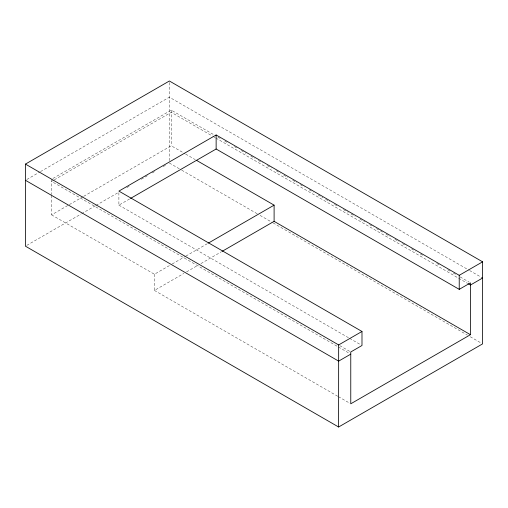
<?xml version="1.0" encoding="UTF-8"?>
<svg xmlns="http://www.w3.org/2000/svg" width="508" height="508" viewBox="0 0 508 508"><rect width="100%" height="100%" fill="white"/><g stroke="black" fill="none" stroke-linecap="round" stroke-linejoin="round"><path stroke-width="0.38" stroke-dasharray="2.54 1.91" d="M26.816 179.502L39.84 171.983M40.526 171.583L169.386 97.187L468.865 270.091M52.946 178.448L171.253 110.141L213.798 134.709M53.632 180.213L51.581 181.394L337.731 346.602M54.312 179.819L171.253 112.3L212.427 136.074M51.581 195.409L51.581 214.865L68.675 204.997M69.361 204.597L83.039 196.704M83.718 196.31L171.253 145.771L184.969 153.689M26.772 245.383L80.937 214.109M81.623 213.716L95.333 205.797M96.018 205.403L118.65 192.335M126.873 187.585L129.616 186.004M141.275 179.273L147.447 175.711M152.241 172.942L154.984 171.355M163.214 166.605L165.957 165.024M118.897 192.672L118.897 205.149L129.851 198.825M51.581 214.865L154.426 274.244L169.469 265.557M172.206 263.976L185.198 256.476M185.884 256.083L207.766 243.446M154.426 274.244L154.426 290.436L183.833 273.456M186.569 271.882L198.19 265.17M200.927 263.589L221.444 251.746M469.551 270.485L482.6 278.022M217.919 137.084L220.662 138.671M224.777 141.046L227.527 142.627M234.385 146.59L237.134 148.177M241.249 150.552L246.05 153.327M250.857 156.102L254.972 158.477M258.407 160.458L262.522 162.833M267.322 165.608L271.443 167.983M276.244 170.758L280.365 173.139M283.794 175.114L287.909 177.495M292.716 180.27L296.831 182.645M300.266 184.626L304.381 187.001M309.181 189.776L313.303 192.151M318.103 194.926L322.91 197.701M325.653 199.282L329.768 201.663M334.575 204.432L337.318 206.019M343.497 209.588L348.298 212.357M351.041 213.944L355.162 216.319M359.962 219.094L364.769 221.869M369.57 224.638L373.691 227.019M376.434 228.6L382.613 232.169M386.042 234.15L390.157 236.525M394.964 239.3L399.078 241.675M402.507 243.656L406.629 246.031M411.429 248.806L415.55 251.187M420.351 253.956L423.094 255.543M436.823 263.468L439.566 265.049M447.802 269.805L450.545 271.393M453.288 272.974L456.038 274.561M460.153 276.936L469.075 282.086M213.112 136.468L215.176 137.655M215.862 138.055L467.703 283.451M185.655 154.083L195.25 159.626M169.386 163.043L181.064 169.786M181.75 170.18L257.308 213.804M260.052 215.392L272.415 222.529M273.101 222.923L467.487 335.153M470.237 336.74L481.228 343.084M118.897 205.149L348.939 337.96M349.631 338.36L360.616 344.703M339.788 345.637L350.082 351.574M338.417 347.002L349.396 353.339M154.426 290.436L337.725 396.265M338.411 396.659L350.082 403.396M171.253 110.141L171.253 145.771M169.386 82.537L169.386 160.661M51.581 179.235L51.581 194.627"/><path stroke-width="0.76" d="M25.444 180.289L25.4 246.17L338.614 427.006L482.6 343.878L482.6 261.83L169.386 80.994L25.444 164.097L25.444 180.289L338.658 361.125L350.768 354.133M338.614 427.006L338.658 344.932L25.444 164.097M482.6 261.83L459.226 275.323L216.135 134.976L118.897 191.11L361.988 331.464L361.988 345.497L350.768 351.974L350.768 403.796L470.446 334.702L470.446 282.88L459.226 289.357L216.135 149.009L130.537 198.425M208.451 243.053L274.104 205.149L274.104 221.342L470.446 334.702M222.129 251.352L274.104 221.342M338.658 344.932L361.988 331.464M482.6 278.022L470.446 285.039L468.389 283.851M196.621 160.414L274.104 205.149M459.226 275.323L459.226 289.357M216.135 134.976L216.135 149.009"/></g></svg>
